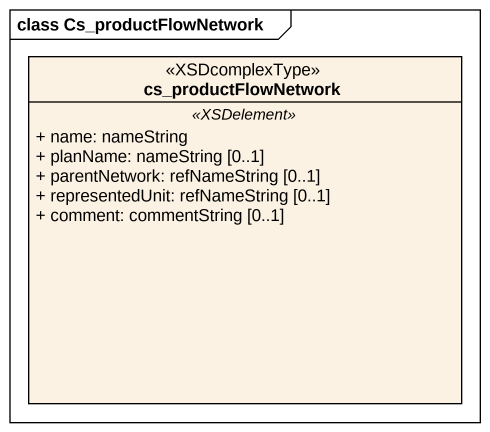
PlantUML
@startuml
mainframe class Cs_productFlowNetwork
hide circle
hide empty members
skinparam classAttributeIconSize 0
class cs_productFlowNetwork <<XSDcomplexType>> {
  .. <<XSDelement>> ..
  + name: nameString
  + planName: nameString [0..1]
  + parentNetwork: refNameString [0..1]
  + representedUnit: refNameString [0..1]
  + comment: commentString [0..1]
}
@enduml
